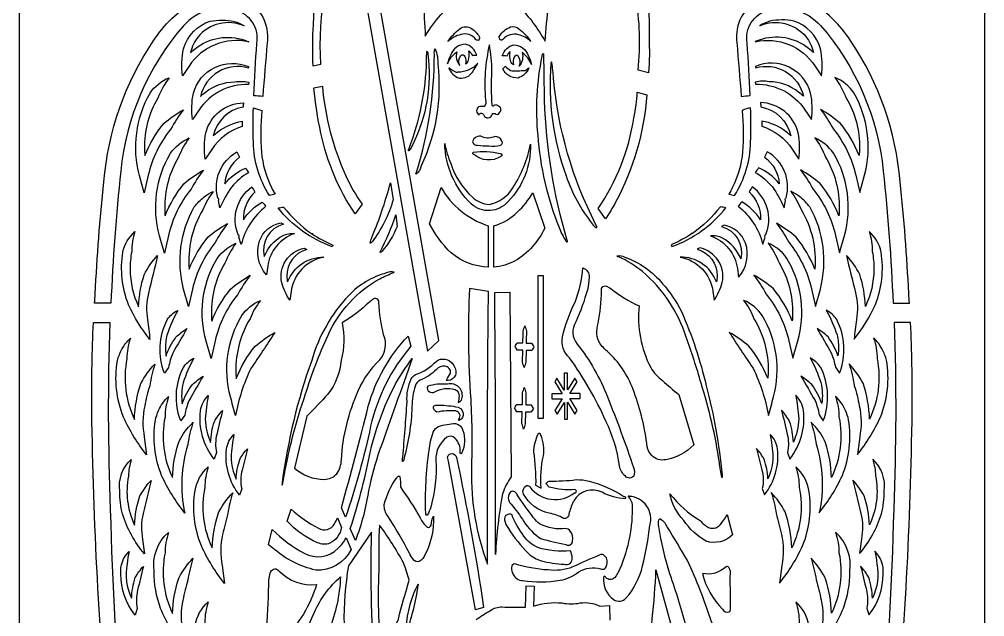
# Model space of a CAD drawing. Header units: millimetres. Extents: x -300 to 300, y -800 to 800.
# Drawn here: x -300 to 300, y -105 to 266 of the extents above; entities that cross this region are included whole.
import ezdxf

# ---------------------------------------------------------------- set-up
doc = ezdxf.new("R2010")
doc.units = ezdxf.units.MM
doc.layers.add('Default', color=70, linetype='Continuous')

msp = doc.modelspace()

# ---------------------------------------------------------------- linework, layer by layer
at = {"layer": 'Default'}
for points in [[(-300, -800), (300, -800), (300, 800), (-300, 800)], [(-102.11, 395.58), (-102.94, 380.95), (-46.27, 60.04), (-39.18, 66.69), (-94.97, 383.12)], [(22.37, 18.32), (25.79, 18.32), (25.79, 106.77), (22.37, 106.77)], [(40.72, 35.95), (40.72, 46.3), (38.72, 46.3), (38.72, 35.88), (34.16, 43.21), (32.75, 40.94), (37.34, 33.58), (30.88, 33.58), (30.88, 30.38), (37.38, 30.38), (32.81, 23.06), (34.22, 20.8), (38.82, 28.16), (38.82, 17.81), (40.81, 17.81), (40.81, 28.23), (45.37, 20.9), (46.79, 23.17), (42.19, 30.53), (48.65, 30.53), (48.65, 33.73), (42.15, 33.73), (46.72, 41.05), (45.31, 43.31)]]:
    msp.add_lwpolyline(points, close=True, dxfattribs=at)
for points in [[(43.75, 375.34), (47.5, 383.35, -0.086109), (73.98, 340.53, -0.048846), (83.92, 310.76, -0.080049), (91.4, 254.95, -0.030443), (91.07, 232.95), (84.63, 234.76, 0.068703), (83.1, 280.65, 0.082196), (64.7, 344.33, 0.068627)], [(-112.56, 238.32, -0.112071), (-97.27, 329.96), (-99.99, 340.5, 0.092907), (-117.45, 262.95, 0.020317), (-117.64, 237.33)], [(-252.84, 95.68, -0.014401), (-247.39, 165.22, -0.129489), (-216.72, 252.65, -0.120692), (-190.84, 277.6, -0.035911), (-183.58, 280.07, -0.077847), (-165.64, 279.98, -0.337168), (-145.9, 258.04, -0.055753), (-145.92, 251.74, 0.001793), (-148.68, 218.23, 0.022386), (-154.24, 218.74, -0.003929), (-152.42, 251.25, 0.391838), (-165.53, 271.91, 0.092565), (-182.44, 272.08, 0.138344), (-197.98, 262.3, 0.154582), (-236.98, 171.89, 0.015506), (-243.08, 89.75), (-253.2, 89.75, -0.000672)], [(252.84, 95.78, 0.014401), (247.39, 165.33, 0.129489), (216.72, 252.76, 0.120692), (190.84, 277.7, 0.035911), (183.58, 280.17, 0.077847), (165.64, 280.09, 0.337168), (145.9, 258.15, 0.055753), (145.92, 251.84, -0.001793), (148.68, 218.33, -0.022386), (154.24, 218.85, 0.003929), (152.42, 251.35, -0.391838), (165.53, 272.01, -0.092565), (182.44, 272.19, -0.138344), (197.98, 262.4, -0.154582), (236.98, 171.99, -0.015506), (243.08, 89.85), (253.2, 89.85, 0.000672)], [(-190.59, 248.09, -0.255968), (-159.88, 253.26, -0.021467), (-157.38, 252.23, 0.312992), (-194.48, 237.15), (-198.51, 231.09, -0.091915), (-197.94, 247.9, -0.258148), (-181.29, 265.1, -0.098036), (-166.49, 265.01, -0.069884), (-160.3, 262.21, 0.33031), (-188.87, 255.41, 0.115158), (-193.55, 245.56, -0.027481)], [(190.59, 248.19, 0.255968), (159.88, 253.36, 0.021467), (157.38, 252.33, -0.312992), (194.48, 237.26), (198.51, 231.2, 0.091915), (197.94, 248, 0.258148), (181.29, 265.21, 0.098036), (166.49, 265.11, 0.069884), (160.3, 262.32, -0.33031), (188.87, 255.52, -0.115158), (193.55, 245.67, 0.027481)], [(-14.49, 253.39, -0.432605), (-16.17, 253.76, 0.324048), (-25.58, 256.81, 0.125747), (-33.59, 252.51, -0.073141), (-26.31, 260.39, -0.339326), (-18.92, 260.46, -0.094569), (-14.1, 255.68, -0.19137)], [(10.28, 256.69, 0.288441), (0.57, 253.76, -0.742025), (-1.63, 254.56, -0.051919), (-1.66, 255.68, -0.176176), (5.33, 261.52, -0.249037), (10.49, 260.43, -0.073528), (17.83, 252.51, 0.130708)], [(-58.09, 184.54, -0.108459), (-57.79, 185.89, 0.085882), (-46.87, 240.49, -0.033674), (-46.67, 246.23, -0.390912), (-46.56, 246.4, -0.154514), (-46.07, 244.58, -0.148713), (-55.49, 188.5, -0.081073), (-57.94, 184.54, -0.14687)], [(-41.64, 247.91, -0.127874), (-39.94, 238.31, -0.138497), (-50.15, 175.22, -0.152848), (-53.29, 170.05, -0.511452), (-53.37, 170.74, 0.077153), (-42.02, 244.53, -0.088165), (-41.74, 247.86, -0.165414)], [(-22.59, 238.5, 0.101301), (-20.97, 240.31, 0.110465), (-20.6, 246.76, -0.052911), (-18.4, 243.88, -0.063092), (-15.72, 244.01, 0.2598), (-22.86, 250.87, 0.298741), (-31.86, 244.29, 0.039412), (-33.87, 238.51, -0.140928), (-28.14, 246, 0.241988), (-26.24, 237.58, -0.291745), (-25.51, 243.85, -0.48088), (-23.1, 243.24, -0.181858)], [(-7.84, 250.44, 0.078457), (-10.24, 216.19, -0.273325), (-11.07, 212.02, 0.031089), (-14.57, 211.94, 0.550539), (-14.19, 206.9, -0.73888), (-11.3, 206.76, 0.795646), (-6.16, 207.21, -0.461182), (-3.73, 207.34, 0.459842), (-1.35, 208.58, 0.519088), (-2.1, 212.22, 0.460497), (-5.4, 212.33, -0.44965), (-6.08, 212.88, -0.028039), (-6.3, 233.97, 0.052197)], [(7.05, 238.08, -0.101301), (5.42, 239.9, -0.110465), (5.06, 246.35, 0.052911), (2.85, 243.47, 0.063092), (0.18, 243.6, -0.2598), (7.32, 250.46, -0.298741), (16.32, 243.88, -0.039412), (18.32, 238.1, 0.140928), (12.59, 245.59, -0.241988), (10.7, 237.17, 0.291745), (9.97, 243.44, 0.48088), (7.56, 242.83, 0.181858)], [(25.58, 245.06, 0.192799), (24.76, 243.27, 0.073628), (22.18, 194.25, 0.078059), (35.53, 136.91, 0.060646), (39.75, 128.57, 2.176453), (40.53, 128.9, -0.062561), (26.36, 215.92, 0.009179), (25.9, 244.08, 0.412836)], [(-184.36, 220.93, -0.167942), (-166.03, 227.39, -0.100593), (-157.44, 227.16), (-157.46, 225.79, 0.258598), (-188.25, 209.99), (-192.28, 203.93, -0.087416), (-191.82, 220.37, -0.453549), (-157.6, 236.89), (-157.56, 235.98, 0.43428), (-187.32, 218.4, -0.02747)], [(-14.97, 238.99, -0.207345), (-27.46, 233.33, -0.006199), (-28.18, 233.26, -0.077567), (-33.14, 236.06, 0.231312), (-26.46, 229.78, 0.28302), (-18.34, 233.45, 0.024444)], [(0.49, 235.58, 0.044586), (2.05, 237.15, 0.058152), (5.23, 234.41, 0.040102), (14.44, 234.53, 0.024414), (16.68, 236.06, -0.220179), (10.04, 229.79, -0.301845), (0.59, 235.4)], [(58.91, 136.73, 0.124815), (58.21, 138.94, -0.096041), (32, 229.42, 0.03171), (30.93, 239.52, 0.492012), (30.72, 239.77, 0.092297), (30.44, 239.12, 0.108025), (39.84, 169.01, 0.08564), (56.06, 139.17, 0.178907), (58.81, 136.66, 0.166211)], [(184.36, 221.03, 0.167942), (166.03, 227.49, 0.100593), (157.44, 227.27), (157.46, 225.9, -0.258598), (188.25, 210.09), (192.28, 204.03, 0.087416), (191.82, 220.47, 0.453549), (157.6, 236.99), (157.56, 236.08, -0.43428), (187.32, 218.5, 0.02747)], [(-222.16, 186.02, 0.024116), (-221.91, 181.61, -0.078839), (-210.22, 201.54, -0.048104), (-198.05, 210.09, 0.031651), (-205.99, 197.87, 0.115854), (-219.84, 169.36), (-222.36, 158.45), (-225.35, 169.23, -0.196285), (-218.7, 220.43, -0.144032), (-206.9, 230, 0.057508), (-213.97, 217.23, 0.138673)], [(222.16, 186.12, -0.024116), (221.91, 181.72, 0.078839), (210.22, 201.65, 0.048104), (198.05, 210.19, -0.031651), (205.99, 197.98, -0.115854), (219.84, 169.46), (222.36, 158.56), (225.35, 169.33, 0.196285), (218.7, 220.53, 0.144032), (206.9, 230.11, -0.057508), (213.97, 217.34, -0.138673)], [(-111.6, 224.75, 0.08652), (-97.11, 169.03, 0.049686), (-86.86, 151.31), (-91.34, 145.4, -0.095698), (-112.58, 195.51, -0.03212), (-116.85, 223.72)], [(90.04, 219.37, -0.103514), (70.62, 152.53, -0.023894), (64.29, 142.29), (59.82, 148.65, 0.108492), (82, 204.89, 0.032853), (84.1, 221.04)], [(-176.58, 196.3, -0.12691), (-161.49, 202.87, 0.011456), (-161.51, 199.7, 0.169399), (-180.43, 185.42), (-184.5, 179.3, -0.08369), (-184.05, 195.66, -0.342081), (-160.62, 214.37, 0.00394), (-160.91, 211.69, 0.305652), (-179.54, 193.77, -0.027488)], [(-143.33, 161.79, 0.020022), (-141.06, 157.55, 0.019315), (-144.57, 156.73, -0.136878), (-154.5, 189.76, -0.020994), (-154.54, 211.22, -0.036218), (-149.29, 209.56, 0.038573), (-149.56, 183.67, 0.088438)], [(143.33, 161.9, -0.020022), (141.06, 157.65, -0.019315), (144.57, 156.84, 0.136878), (154.5, 189.86, 0.020994), (154.54, 211.33, 0.036218), (149.29, 209.66, -0.038573), (149.56, 183.78, -0.088438)], [(176.58, 196.41, 0.12691), (161.49, 202.97, -0.011456), (161.51, 199.8, -0.169399), (180.43, 185.53), (184.5, 179.4, 0.08369), (184.05, 195.76, 0.342081), (160.62, 214.47, -0.00394), (160.91, 211.79, -0.305652), (179.54, 193.88, 0.027488)], [(-209.61, 148.53, 0.024987), (-209.36, 144.12, -0.078853), (-197.67, 164.05, -0.048236), (-185.5, 172.59, 0.037472), (-193.19, 160.8, 0.115647), (-207.29, 131.86), (-209.81, 120.96), (-212.8, 131.74, -0.202975), (-206.1, 183, -0.127377), (-194.36, 192.51, 0.07358), (-201, 180.57, 0.141773)], [(-8.2, 187.59, 0.09312), (-0.63, 188.1, 0.504028), (-0.28, 191.02, 0.276121), (-4.43, 193.49, -0.247799), (-12.24, 193.31, 0.436845), (-18.34, 190.26, 0.405079), (-15.21, 188.01, 0.024955)], [(209.61, 148.63, -0.024987), (209.36, 144.23, 0.078853), (197.67, 164.15, 0.048236), (185.5, 172.7, -0.037472), (193.19, 160.91, -0.115647), (207.29, 131.97), (209.81, 121.06), (212.8, 131.84, 0.202975), (206.1, 183.11, 0.127377), (194.36, 192.61, -0.07358), (201, 180.67, -0.141773)], [(-31.89, 176.56, 0.128538), (-18.43, 155.69, 0.175557), (-7.88, 151.21, 0.212633), (6.7, 161.56, 0.097396), (17.71, 188.69, -0.204374), (3.76, 153.1, -0.435287), (-19.21, 151.64, -0.196295), (-35.6, 189.11, 0.040086)], [(-168.05, 161.99, 0.05344), (-175.31, 149.04), (-176.23, 153.59, 0.419791), (-176.55, 155.18, -0.349471), (-164.75, 183.85, 0.01716), (-163.21, 180.53, 0.212608), (-172.32, 164, -0.11991), (-159.39, 173.85, 0.014031), (-157.41, 170.99, 0.099166)], [(-18.14, 183.35, -0.359517), (-17.76, 183.68, -0.092202), (-1.11, 182.91, -0.923626), (-0.75, 180.97, -0.325725), (-17.58, 182.28, -0.459904)], [(168.05, 162.1, -0.05344), (175.31, 149.15), (176.23, 153.7, -0.419791), (176.55, 155.28, 0.349471), (164.75, 183.95, -0.01716), (163.21, 180.64, -0.212608), (172.32, 164.1, 0.11991), (159.39, 173.96, -0.014031), (157.41, 171.1, -0.099166)], [(-160.76, 141.57, -0.123416), (-149.01, 152.69, 0.011763), (-146.72, 150.04, 0.168278), (-162.04, 126.39), (-163.47, 130.82, 0.418545), (-163.97, 132.36, -0.346798), (-155.47, 162.07, 0.015214), (-153.56, 158.94, 0.212961)], [(-69.37, 164.55), (-67.64, 154.09, -0.090532), (-80.71, 127.97, -0.020328), (-81.69, 127.07, -0.476376), (-81.91, 127.37, -0.046164), (-79.56, 133.92, 0.032718)], [(160.76, 141.67, 0.123416), (149.01, 152.79, -0.011763), (146.72, 150.15, -0.168278), (162.04, 126.5), (163.47, 130.93, -0.418545), (163.97, 132.47, 0.346798), (155.47, 162.18, -0.015214), (153.56, 159.04, -0.212961)], [(-185.04, 155.86, -0.079278), (-179.43, 159.29, 0.071254), (-185.88, 147.88, 0.159142), (-194.44, 110.9, -0.078855), (-182.75, 130.82, -0.048209), (-170.58, 139.37, 0.037523), (-178.27, 127.57, 0.112308), (-192.37, 98.64), (-194.89, 87.73), (-197.88, 98.51, -0.195222), (-191.25, 149.68, -0.066713)], [(-31.57, 121.09, -0.082799), (-45.05, 139.18), (-37.9, 161.76, 0.187601), (-8.65, 138), (-8.65, 112.15, -0.15978)], [(-5.13, 112.15), (-5.13, 138, 0.134632), (9.5, 146.49, 0.080312), (19.07, 158.44), (26.66, 136.52, -0.141513), (8.16, 116.06, -0.08413)], [(185.04, 155.96, 0.079278), (179.43, 159.39, -0.071254), (185.88, 147.98, -0.159142), (194.44, 111, 0.078855), (182.75, 130.93, 0.048209), (170.58, 139.48, -0.037523), (178.27, 127.68, -0.112308), (192.37, 98.74), (194.89, 87.84), (197.88, 98.62, 0.195222), (191.25, 149.79, 0.066713)], [(-135.7, 149.55, 0.070575), (-118.45, 133.12, -0.005446), (-117.59, 133.03), (-118.2, 132.95, 0.03686), (-105.2, 125.97), (-105.53, 124.92, -0.138765), (-139.15, 149.01, -0.01849)], [(-65.93, 144.65), (-65.22, 137.59, -0.088827), (-74.71, 121.97, -0.322595), (-75.63, 121.43, -0.365621), (-75.64, 121.78, 0.032181)], [(135.7, 149.66, -0.070575), (118.45, 133.23, 0.005446), (117.59, 133.14), (118.2, 133.06, -0.03686), (105.2, 126.08), (105.53, 125.02, 0.138765), (139.15, 149.12, 0.01849)], [(-137.47, 139.84, 0.003665), (-135.84, 138.98, 0.405623), (-147.77, 118.77, -0.176023), (-136.44, 131.71, -0.140189), (-128.94, 133.07, 0.285159), (-145.64, 112.76), (-146.39, 107.42, -0.267453), (-150.71, 128.66, -0.256941)], [(138.11, 138.4, -0.003665), (136.48, 137.54, -0.405623), (148.41, 117.33, 0.176023), (137.08, 130.27, 0.140189), (129.58, 131.63, -0.285159), (146.28, 111.32), (147.03, 105.98, 0.267453), (151.35, 127.22, 0.256941)], [(-231.17, 110.82, 0.10873), (-225.83, 87.67, -0.070308), (-222.36, 107.56, -0.069299), (-214.06, 119.47, -0.005794), (-219.75, 96.15, 0.094461), (-220.37, 79.49, -0.007772), (-218.83, 67.3, -0.057286), (-232.09, 88.84, -0.135649), (-235.61, 121.51, -0.159841), (-228.15, 134.31, 0.078401), (-230.14, 121.81, 0.050663)], [(231.17, 110.93, -0.10873), (225.83, 87.78, 0.070308), (222.36, 107.66, 0.069299), (214.06, 119.57, 0.005794), (219.75, 96.25, -0.094461), (220.37, 79.6, 0.007772), (218.83, 67.4, 0.057286), (232.09, 88.95, 0.135649), (235.61, 121.61, 0.159841), (228.15, 134.41, -0.078401), (230.14, 121.91, -0.050663)], [(-180.63, 83.1, 0.024116), (-180.38, 78.7, -0.07884), (-168.69, 98.62, -0.048119), (-156.52, 107.17, 0.035393), (-164.24, 95.31, 0.11387), (-178.31, 66.44), (-180.83, 55.53), (-183.82, 66.31, -0.197864), (-178.16, 115.7, -0.167109), (-165.37, 127.08, 0.064215), (-172.2, 114.81, 0.140412)], [(180.63, 83.2, -0.024116), (180.38, 78.8, 0.07884), (168.69, 98.73, 0.048119), (156.52, 107.27, -0.035393), (164.24, 95.42, -0.11387), (178.31, 66.54), (180.83, 55.64), (183.82, 66.42, 0.197864), (178.16, 115.8, 0.167109), (165.37, 127.19, -0.064215), (172.2, 114.91, -0.140412)], [(-133.69, 106.53, 0.070569), (-133.22, 103.04, -0.318092), (-110.72, 118.39, 0.324421), (-131.09, 97.02), (-131.85, 91.68, -0.080995), (-136.91, 102.58, -0.418031), (-122.92, 124.11, 0.003674), (-121.29, 123.25, 0.345798)], [(133.69, 106.63, -0.070569), (133.22, 103.14, 0.318092), (110.72, 118.5, -0.324421), (131.09, 97.13), (131.85, 91.79, 0.080995), (136.91, 102.68, 0.418031), (122.92, 124.21, -0.003674), (121.29, 123.35, -0.345798)], [(71.52, 119.34, -0.193349), (76.24, 118.49, -0.134771), (99.81, 101.93, -0.0654), (111.53, 84.57, -0.047549), (126.92, 38.56, -0.039944), (136.75, -16.73, -0.090036), (136.75, -18.52, -0.584754), (136.67, -18.48, -0.015219), (135.12, -9.19, 0.03927), (123.77, 40.06, 0.016583), (114.47, 68.79, 0.141599), (87.26, 109.46, 0.066198), (72.67, 118.62, -0.446157)], [(-67.06, 109.11, 0.192872), (-71.77, 108.66, 0.137522), (-95.27, 94.67, 0.119247), (-118.24, 54.3, 0.053349), (-136.58, -21.34, 0.104775), (-136.64, -23.18, 0.381699), (-136.56, -23.11, 0.017619), (-134.71, -14.03, -0.039087), (-122.27, 32.82, -0.03415), (-108.05, 70.02, -0.161214), (-75.93, 105.02, -0.023183), (-67.3, 108.88, 0.251296)], [(76.7, -17.76, -0.17899), (73.08, -11.31, 0.07807), (64.56, 16.6, 0.050883), (41.95, 55.9, -0.26766), (37.58, 68.94, -0.060049), (45.38, 90.39, 0.075981), (50.22, 111.77, -0.355083), (54.11, 105.86, -0.065963), (53.09, 98.24, -0.038179), (45.92, 78.22, 0.335428), (46.82, 64.41, -0.072567), (65.55, 31.59, -0.015293), (81.68, -12.24, -0.18345), (81.87, -17.61, -0.445171)], [(-20.17, 99, 0.028662), (-19.47, 29.99, -0.023098), (-19.03, -13.41, 0.093697), (-9.05, -72.42, -0.003397), (-8.42, 97.01)], [(5.6, -18.03, 0.062951), (0.35, -28.62, 0.033251), (-4.03, -66.27, 0.002766), (-4.51, 96.5), (4.81, 96.78)], [(93.07, -4.92, -0.130094), (90.29, 0.62, 0.054691), (82.14, 34.51, 0.117581), (66.83, 58.62, -0.047857), (61, 64.55, -0.226108), (59.86, 77.37, 0.038241), (61.84, 97.55, -0.700713), (65.53, 100.19, -0.043748), (67.63, 98.88, 0.063606), (85.2, 88.16, 0.147422), (92.44, 49.83, 0.101315), (99.83, 41.73, 0.007187), (109.83, 33.07), (119.16, 1.89, -0.168347), (101.74, -7.43, -0.252252)], [(-165.4, 47.52, 0.024541), (-165.15, 43.12, -0.078046), (-153.46, 63.04, -0.048175), (-141.29, 71.59, -0.007155), (-156.05, 49.27, 0.069065), (-165.6, 19.95, 0.000533), (-168.82, 31.57, -0.201523), (-161.8, 82.1, -0.141795), (-150.14, 91.5, 0.071253), (-156.59, 80.09, 0.142751)], [(-102.68, -16.12, 0.147315), (-99.8, -7.49, -0.091466), (-89.33, 35.4, -0.090545), (-76.02, 54.59, 0.294161), (-73.61, 70.14, -0.03826), (-76.59, 90.21, 0.711227), (-80.38, 92.12, 0.039461), (-82.39, 90.57, -0.058747), (-99.39, 77.66, -0.112659), (-99.92, 54.44, -0.144886), (-108.25, 33.31, -0.013837), (-121.25, 19.64), (-129.03, -12.62, 0.179261), (-110.41, -19.72, 0.204978)], [(165.4, 47.62, -0.024541), (165.15, 43.22, 0.078046), (153.46, 63.15, 0.048175), (141.29, 71.69, 0.007155), (156.05, 49.37, -0.069065), (165.6, 20.06, -0.000533), (168.82, 31.67, 0.201523), (161.8, 82.21, 0.141795), (150.14, 91.61, -0.071253), (156.59, 80.2, -0.142751)], [(-209.12, 60.61, 0.032524), (-208.79, 56.95, -0.075351), (-202.66, 68.73, -0.049173), (-195.84, 74.04, 0.00391), (-204.6, 58.87, 0.054666), (-207.23, 49.93), (-209.77, 46.33, -0.214841), (-208.03, 79.53, -0.139484), (-201.55, 85.3, 0.049022), (-208.21, 70.01, 0.068224)], [(209.12, 60.72, -0.032524), (208.79, 57.06, 0.075351), (202.66, 68.84, 0.049173), (195.84, 74.14, -0.00391), (204.6, 58.97, -0.054666), (207.23, 50.03), (209.77, 46.44, 0.214841), (208.03, 79.63, 0.139484), (201.55, 85.41, -0.049022), (208.21, 70.11, -0.068224)], [(-254.82, 51.32, -0.00873), (-253.93, 77.77), (-243.75, 77.77, 0.018533), (-243.44, -38.36, 0.013618), (-235.9, -177.83), (-244.32, -177.83, -0.02084), (-255, 29.14, -0.005751)], [(13.11, 72.55, -0.030899), (14.21, 75.74, -0.021675), (15.2, 72.47, 0.002569), (15.06, 65.08), (18.41, 64.95, -0.035446), (19.84, 62.61, -0.032173), (18.33, 60.39), (14.98, 60.52), (14.85, 53.12, -0.025869), (13.76, 49.93, -0.020022), (12.78, 53.2), (12.91, 60.6, 0.008898), (9.56, 60.7, -0.043228), (8.14, 63.06, -0.038262), (9.64, 65.3, 0.012617), (12.99, 65.15, 0.002228)], [(254.82, 51.43, 0.00873), (253.93, 77.88), (243.75, 77.88, -0.018533), (243.44, -38.26, -0.013618), (235.9, -177.72), (244.32, -177.72, 0.02084), (255, 29.24, 0.005751)], [(-236.19, 61.19, -0.09167), (-230.98, 68.05, 0.075501), (-233.14, 55.26, 0.160345), (-228.48, 17.65, -0.074489), (-224.38, 39.99, -0.063389), (-215.76, 52.01, 0.036265), (-218.95, 38.45, 0.030473), (-222.04, 25.98, 0.102518), (-222.3, 6.72), (-220.91, -4.37, -0.057184), (-235.25, 18.91, -0.135534), (-239.05, 54.22, -0.058445)], [(-99.84, -37.3, 0.007822), (-83.12, 25.8, -0.124619), (-58.4, 69.32), (-56.57, 63.05, 0.121475), (-81.65, 13.36, -0.03055), (-97.29, -43.25)], [(236.19, 61.3, 0.09167), (230.98, 68.16, -0.075501), (233.14, 55.36, -0.160345), (228.48, 17.76, 0.074489), (224.38, 40.09, 0.063389), (215.76, 52.12, -0.036265), (218.95, 38.55, -0.030473), (222.04, 26.08, -0.102518), (222.3, 6.83), (220.91, -4.26, 0.057184), (235.25, 19.02, 0.135534), (239.05, 54.33, 0.058445)], [(-202.34, 33.33, -0.113222), (-197.94, 49.95, -0.130947), (-191.49, 55.68, 0.049284), (-198.15, 40.38, 0.098361), (-198.73, 27.33, -0.075345), (-192.6, 39.11, -0.049435), (-185.78, 44.42, 0.004075), (-194.55, 29.21, 0.054436), (-197.17, 20.31), (-199.71, 16.71, -0.10194)], [(-91.1, -57.71), (-94.28, -50.27, 0.031318), (-82.41, -5.12, -0.068305), (-66.12, 39.68, -0.037681), (-55.81, 55.41, -0.000348), (-76.04, -1.49, 0.031702), (-82.91, -26.5, -0.053487)], [(-61.76, -8.65, -0.116185), (-61.73, -5.9, 0.010669), (-59.04, 28.71, -0.119305), (-56.45, 42.79, -0.130024), (-53.71, 45.42, 0.117845), (-40.79, 53.84, -0.415676), (-30.49, 51.89, -0.255919), (-28.87, 45.04, -0.257639), (-33.43, 41.73, -0.352595), (-34.49, 42.05, -0.019152), (-31.95, 46.34, 0.457294), (-35.59, 50.63, 0.255672), (-40.76, 48.56, -0.100879), (-50.87, 42.04, 0.196105), (-54.04, 38.36, 0.070526), (-55.95, 25.51, -0.058084), (-61.11, -7.33, -0.466294)], [(202.34, 33.43, 0.113222), (197.94, 50.06, 0.130947), (191.49, 55.79, -0.049284), (198.15, 40.49, -0.098361), (198.73, 27.44, 0.075345), (192.6, 39.22, 0.049435), (185.78, 44.52, -0.004075), (194.55, 29.32, -0.054436), (197.17, 20.41), (199.71, 16.82, 0.10194)], [(-45.08, 34.69, 0.206343), (-42.1, 34.61, -0.203246), (-29.09, 36.18, -0.330128), (-26.68, 32.11, -0.057479), (-27.31, 28.17, 0.283011), (-24.92, 30.36, 0.58659), (-33.8, 39.49, 0.088739), (-46.18, 38.24, 0.389558)], [(12.76, 34.2, -0.030899), (13.86, 37.38, -0.021675), (14.85, 34.12, 0.002569), (14.71, 26.72), (18.06, 26.6, -0.035446), (19.48, 24.26, -0.032173), (17.98, 22.04), (14.63, 22.16), (14.5, 14.77, -0.025869), (13.41, 11.58, -0.020022), (12.43, 14.85), (12.56, 22.24, 0.008898), (9.21, 22.35, -0.043228), (7.78, 24.7, -0.038262), (9.29, 26.95, 0.012617), (12.64, 26.8, 0.002228)], [(-213.47, 23.05, -0.114456), (-207.28, 31.84, 0.075589), (-209.44, 19.05, 0.163711), (-204.77, -18.56, -0.072438), (-201.03, 2.93, -0.105201), (-193.64, 14.03, -0.010527), (-192.05, 15.8, 0.041552), (-195.28, 2.01, 0.129749), (-197.21, -40.58, -0.057248), (-211.54, -17.29, -0.134438), (-215.43, 17.09, -0.051159)], [(-184.41, 17.79, 0.107586), (-181.07, 3.32, -0.074193), (-178.71, 16.24, -0.063453), (-173.72, 23.19, -0.00126), (-177.33, 8.3, 0.104166), (-177.5, -3), (-178.87, -7.13, -0.201497), (-187.38, 22.95, -0.174926), (-182.52, 32.47, 0.031294)], [(184.41, 17.9, -0.107586), (181.07, 3.43, 0.074193), (178.71, 16.34, 0.063453), (173.72, 23.3, 0.00126), (177.33, 8.41, -0.104166), (177.5, -2.89), (178.87, -7.03, 0.201497), (187.38, 23.05, 0.174926), (182.52, 32.57, -0.031294)], [(213.47, 23.16, 0.114456), (207.28, 31.95, -0.075589), (209.44, 19.15, -0.163711), (204.77, -18.45, 0.072438), (201.03, 3.03, 0.105201), (193.64, 14.13, 0.010527), (192.05, 15.91, -0.041552), (195.28, 2.12, -0.129749), (197.21, -40.47, 0.057248), (211.54, -17.18, 0.134438), (215.43, 17.19, 0.051159)], [(-42.59, 25.57, -0.311024), (-40.55, 26.5, -0.050476), (-28.95, 25.48, -0.329943), (-24.05, 21.54, -0.315871), (-26.55, 16.89, -0.548328), (-26.85, 17.67, 0.585442), (-28.66, 22.88, 0.073174), (-40.54, 22.11, -0.296238)], [(-46.84, -41.94, -0.224923), (-47.39, -40.57, -0.045372), (-45.31, -1.73, -0.064854), (-42.73, 9.64, -0.224174), (-39.43, 13.23, -0.070205), (-28.8, 15.02, -0.273219), (-24.33, 10.81, -0.200331), (-25.04, -3.26, -0.243149), (-25.62, -3.76, -0.262621), (-25.94, -2.58, 0.215659), (-29.24, 6.01, 0.345538), (-34.27, 6.5, 0.252188), (-41.1, -7.67, -0.083166), (-44.31, -36.84, -0.089093), (-46.5, -41.92, -0.105258)], [(-168.37, -5.78, 0.10844), (-165.2, -19.52, -0.076034), (-162.94, -7.24, -0.062762), (-158.21, -0.65, -0.013955), (-161.48, -13.84, 0.114199), (-161.8, -25.53), (-163.11, -29.46, -0.200843), (-171.19, -0.88, -0.177882), (-166.58, 8.16, 0.031222)], [(24.37, -25.22, -0.073587), (25.75, -5.1, 0.13097), (24.11, 7.9, 0.845998), (22.3, 8.36, 0.100394), (19.58, -2.63, -0.043944), (20.89, -23.24)], [(168.37, -5.67, -0.10844), (165.2, -19.42, 0.076034), (162.94, -7.13, 0.062762), (158.21, -0.54, 0.013955), (161.48, -13.74, -0.114199), (161.8, -25.43), (163.11, -29.35, 0.200843), (171.19, -0.78, 0.177882), (166.58, 8.27, -0.031222)], [(-33.31, -8.33), (-33.97, -5.77, -0.798096), (-28.35, -6, -0.017024), (-11.41, -99.22), (-16.44, -100.84)], [(-237.62, -27.01, -0.245811), (-230.39, -7.29, 0.075502), (-232.13, -17.64, 0.16119), (-228.36, -48.09, -0.077379), (-225.01, -29.95, -0.06343), (-218.06, -20.27, -0.001088), (-223.08, -40.94, 0.105402), (-223.35, -56.94), (-222.23, -65.92, -0.101585), (-235.83, -41.17, -0.065075)], [(-170.47, -40.92, 0.010816), (-173.65, -54.01, 0.102408), (-173.91, -73.24), (-172.52, -84.33, -0.057248), (-186.86, -61.05, -0.13445), (-190.75, -26.67, -0.171858), (-182.6, -11.91, 0.075586), (-184.75, -24.71, 0.163589), (-180.09, -62.31, -0.077868), (-175.94, -39.88, -0.063543), (-167.37, -27.95, 0.035743)], [(170.47, -40.81, -0.010816), (173.65, -53.9, -0.102408), (173.91, -73.14), (172.52, -84.23, 0.057248), (186.86, -60.95, 0.13445), (190.75, -26.57, 0.171858), (182.6, -11.81, -0.075586), (184.75, -24.6, -0.163589), (180.09, -62.21, 0.077868), (175.94, -39.78, 0.063543), (167.37, -27.85, -0.035743)], [(237.62, -26.9, 0.245811), (230.39, -7.18, -0.075502), (232.13, -17.54, -0.16119), (228.36, -47.99, 0.077379), (225.01, -29.84, 0.06343), (218.06, -20.17, 0.001088), (223.08, -40.83, -0.105402), (223.35, -56.84), (222.23, -65.81, 0.101585), (235.83, -41.06, 0.065075)], [(-73.19, -35.22, -0.100422), (-65.4, -18.78, -0.440916), (-63.73, -17.61, -0.175213), (-63.43, -18.05, -0.070383), (-63.18, -24.37, -0.021607), (-50.9, -43.47, 0.121496), (-46.48, -49.4, 0.416891), (-43.97, -48.12, -0.079584), (-42.64, -42.49), (-42.64, -42.49, -0.129666), (-47.67, -66.2, -0.175496), (-51.48, -70.76, -0.349786), (-55.28, -69.31, -0.03495), (-57.52, -65.61, 0.022816), (-70.84, -42.7, -0.180844)], [(44.25, -33.69, 0.059733), (41.56, -41.2, -0.499126), (38.22, -43.9, 0.078146), (29.32, -40.65, -0.219035), (13.39, -28.82, -0.400083), (15.27, -23.48, -0.260962), (17.37, -24.39, 0.42124), (45.13, -28.03, 1.152874), (45.12, -26.05, -0.078838), (29.38, -24.55), (27.14, -22.17, 0.006597), (29.23, -20.71, 0.036384), (46.08, -19.82, -0.061832), (54.14, -20.7, -0.071054), (75.76, -30.23, -0.652721), (76.61, -31.78, -0.11049), (62.25, -27.71, 0.400347), (44.66, -33.01, 0.00849)], [(42.44, -51.91, 0.25573), (39.46, -50.27, -0.143849), (23.67, -47.51, -0.097764), (19.67, -43.56, -0.012217), (9.4, -29.29, 0.445836), (5.54, -27.27, 0.424597), (5.61, -35.11, -0.033675), (13.66, -45.86, 0.112651), (24.1, -56.41, 0.023596), (39.76, -60.17, 0.612926), (43.88, -57.77, 0.231991)], [(143.28, -54.2, -0.274951), (126.8, -58.09, -0.112877), (112.96, -45.16, -0.141545), (104.34, -28.55, 0.089426), (123.11, -45.29, 0.090225), (128.43, -49.56, 0.364591), (136.34, -46.95, 0.049738), (139.95, -41.46)], [(78.43, -30.41, -0.189367), (80.89, -35.45, -0.110028), (73.19, -75.31, -0.077277), (69.89, -80.81, -0.444666), (64.56, -80.66, 0.798116), (63.05, -80.39, 0.261691), (69.4, -94.43, 0.370198), (77.17, -93.35, 0.120651), (87.34, -73.5, 0.028182), (91.97, -48.24, 0.481273), (79.16, -30.23, 0.764695)], [(-99.7, -49.56, -0.233802), (-106.94, -59.39, -0.194907), (-114.63, -59.03, -0.10578), (-133.47, -45.59), (-131.07, -38.08, 0.074308), (-114.07, -49.95, 0.446515), (-104.18, -47.26, 0.063838), (-102.23, -43.67)], [(42.48, -64.04, -0.094804), (22.37, -62.08, -0.138185), (13.62, -54.95, -0.064578), (6.02, -41.5, 0.584526), (1.52, -44.75, 0.111281), (3.97, -50.24, 0.056443), (16.43, -65.7, 0.121496), (24.45, -70.23, 0.046867), (38.59, -72.44, 0.568164), (43.71, -68.46, 0.080929)], [(144, -113.3, -0.382133), (132.33, -111.56, -0.089377), (129.92, -107.6, 0.036348), (115.19, -70.16, 0.015872), (102.57, -49.14, 0.178054), (98.19, -44.29, 0.298091), (97.32, -44.98, 0.107243), (97.2, -48.87, 0.03975), (104.17, -78.24, -0.014823), (114.73, -112.08, 0.117996), (126.39, -134.77, 0.33694), (144.29, -139.22)], [(-216.21, -76.96, -0.250543), (-207.28, -52.6, 0.075507), (-209.44, -65.4, 0.163159), (-204.77, -103, -0.072872), (-201.05, -81.6, -0.056025), (-200.65, -80.61, -0.063673), (-192.05, -68.64, 0.037368), (-195.25, -82.21, 0.030591), (-198.34, -94.7, 0.102418), (-198.59, -113.93), (-197.21, -125.02, -0.069859), (-212.21, -99.87, -0.089989)], [(-93.8, -63.34, -0.300642), (-115.76, -76.08, -0.119194), (-141.44, -63.23, -0.012069), (-145.12, -60.31), (-142.86, -50.83, 0.073692), (-122.93, -65.48, 0.341006), (-101.9, -62.5, 0.078712), (-96.94, -56)], [(-82.05, -200.08, 0.460575), (-65.42, -203.59, -0.07008), (-78.63, -142.05, -0.02625), (-81.08, -52.54), (-95.46, -73.35, 0.087839), (-94.57, -145.72, 0.067753)], [(-76.22, -48.12, 0.015105), (-76.54, -76.26, 0.050594), (-74, -133.02, -0.019587), (-64.42, -106.48, -0.007395), (-57.66, -82.25, 0.032566), (-61.25, -71.52, 0.040005)], [(216.21, -76.86, 0.250543), (207.28, -52.5, -0.075507), (209.44, -65.29, -0.163159), (204.77, -102.9, 0.072872), (201.05, -81.5, 0.056025), (200.65, -80.51, 0.063673), (192.05, -68.54, -0.037368), (195.25, -82.1, -0.030591), (198.34, -94.59, -0.102418), (198.59, -113.83), (197.21, -124.92, 0.069859), (212.21, -99.76, 0.089989)], [(-236.87, -78.54, -0.237997), (-231.7, -64.45, 0.075107), (-232.95, -72.2, 0.161567), (-230.25, -93.6, -0.067903), (-227.92, -80.75, -0.0644), (-222.89, -73.73, -0.001258), (-226.5, -88.61, 0.104473), (-226.68, -99.92), (-228.05, -104.05, -0.172794)], [(236.87, -78.43, 0.237997), (231.7, -64.34, -0.075107), (232.95, -72.1, -0.161567), (230.25, -93.49, 0.067903), (227.92, -80.64, 0.0644), (222.89, -73.62, 0.001258), (226.5, -88.51, -0.104473), (226.68, -99.81), (228.05, -103.94, 0.172794)], [(6.89, -78.71, 0.263067), (12.82, -82.58, 0.077342), (36.2, -82.34, 0.134415), (47.65, -77.09, -0.209999), (61.23, -75.34, 0.517943), (65.11, -72.79, 0.361581), (63.03, -66.58, 0.231771), (60.85, -66.63, 0.011489), (43.9, -74.1, -0.126264), (28.7, -75.98, -0.063342), (7.89, -72.14, 0.440684), (5.98, -74.47, 0.133878)], [(-115.2, -84.93, -0.120838), (-135.89, -119.38, -0.178708), (-143.13, -124.06, -0.395667), (-146.21, -121.73, -0.045513), (-146.33, -115.78, 0.003084), (-144.9, -85.25, -0.092588), (-143.77, -77.02, -0.57516), (-138.48, -76.65, 0.233639)], [(83.28, -174.68, -0.082336), (84.12, -164.22, 0.039845), (93.38, -106.23, 0.017644), (95.68, -75.87), (107.08, -117.22, -0.057), (92.19, -186.3, -0.24999), (88.75, -191.22, -0.224569), (86.29, -190.79, -0.073303)], [(124.58, -78.19, 0.134299), (137.09, -100.38, 0.393356), (141.17, -102.09, 0.241117), (142.09, -100.17, -0.000753), (141.86, -79.81, 0.19782), (141.01, -74.4, 0.350336), (139.23, -74, -0.2435)], [(-100.37, -80.28, -0.081329), (-107.38, -113.36, 0.006127), (-119.85, -141.76), (-119.86, -141.77, -0.080526), (-132.19, -162.36, -0.18416), (-142.47, -166.96, -0.298507), (-150.68, -160.98, -0.164764), (-148.87, -132.65, -0.204319), (-147.12, -130.59, -0.156572), (-146.26, -130.78, 0.089909), (-142.8, -135.2, 0.284468), (-135.58, -134.76, 0.139472), (-127.11, -124.09, 0.015185), (-116.56, -102.21, -0.108342)], [(-57.74, -99.28, 0.055539), (-59.87, -113.91, 0.211177), (-59.67, -115.71, 0.401891), (-59.48, -115.65, 0.044228), (-52.01, -85.44, 0.949468), (-52.34, -84.92, 0.054788)], [(-173.91, -157.15), (-172.52, -168.24, -0.057249), (-186.86, -144.96, -0.13445), (-190.75, -110.58, -0.171858), (-182.6, -95.82, 0.075508), (-184.75, -108.62, 0.163589), (-180.09, -146.22, -0.074568), (-175.99, -123.89, -0.063401), (-167.37, -111.86, 0.036381), (-170.56, -125.43, 0.032569), (-173.73, -138.44, 0.099881)], [(173.91, -157.05), (172.52, -168.14, 0.057249), (186.86, -144.85, 0.13445), (190.75, -110.47, 0.171858), (182.6, -95.72, -0.075508), (184.75, -108.51, -0.163589), (180.09, -146.12, 0.074568), (175.99, -123.78, 0.063401), (167.37, -111.76, -0.036381), (170.56, -125.32, -0.032569), (173.73, -138.34, -0.099881)]]:
    msp.add_lwpolyline(points, format="xyb", close=True, dxfattribs=at)
for points in [[(-50.22, 300.43, -0.000399), (-47.69, 255.75, -0.108296), (-25.77, 279.81, -0.090569)], [(10.71, 274.08, -0.069341), (26.73, 252.67, 0.000416), (30.7, 297.08)], [(-16.01, -106.66, -0.014746), (-7.11, -101.06, -0.15031), (-0.05, -98.95, 0.01298), (14.69, -99.17), (15.07, -85.89), (19.89, -86.1), (19.55, -98.44, -0.107881), (37.4, -96.49, 0.098296), (48.58, -96.48, -0.147604), (60.9, -98.4), (66.9, -98.04), (66.95, -107.11, 0.096455)]]:
    msp.add_lwpolyline(points, format="xyb", dxfattribs=at)

doc.saveas('drawing.dxf')
